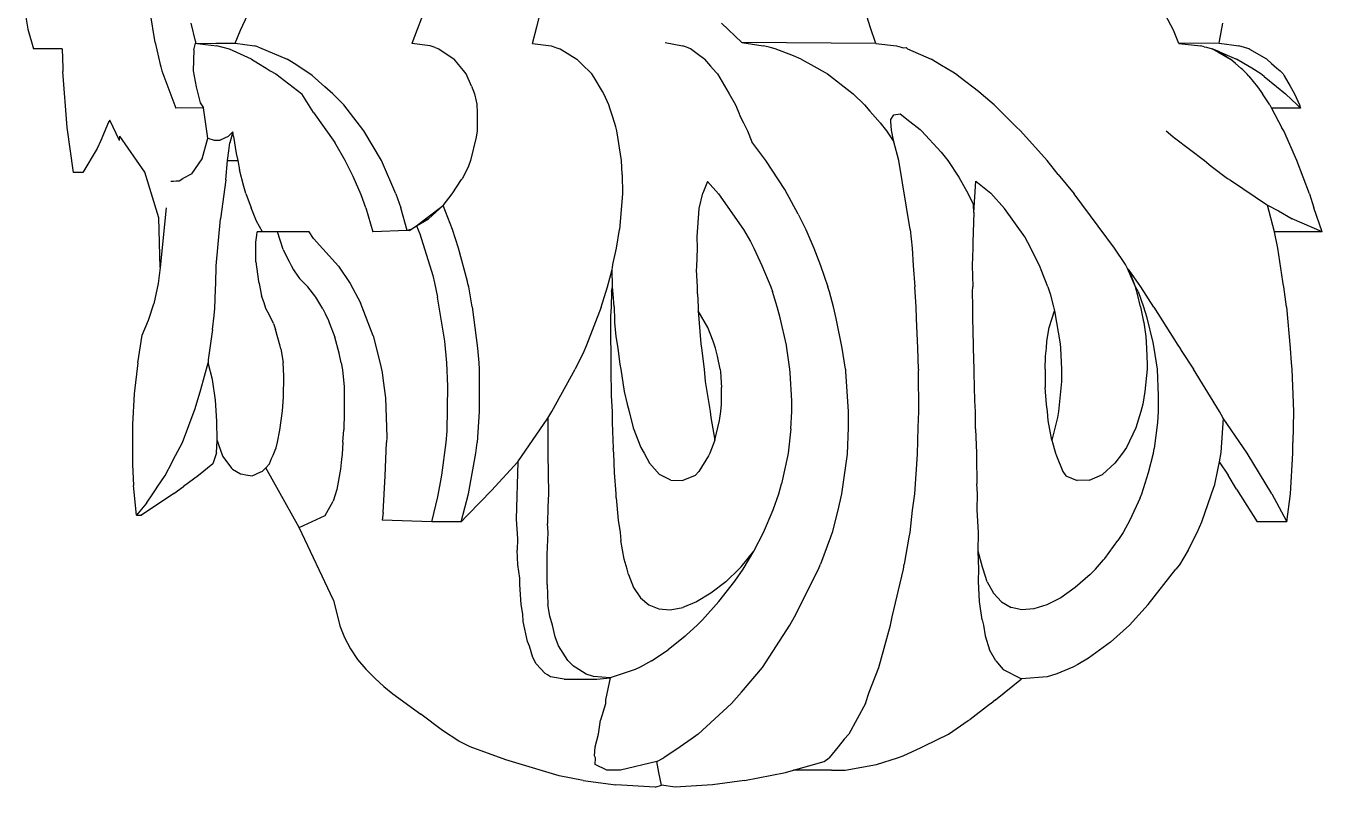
# Model space of a CAD drawing. Extents: x -1563 to 1637, y -685 to 815.
# Drawn here: x -1156 to -1093.3, y -95.1 to -58.3 of the extents above; entities that cross this region are included whole.
import ezdxf

# ---------------------------------------------------------------- set-up
doc = ezdxf.new("R2010")
doc.units = 0
doc.header["$MEASUREMENT"] = 0
doc.layers.get('0').update_dxf_attribs({"linetype": 'CONTINUOUS'})

msp = doc.modelspace()

# ---------------------------------------------------------------- linework, layer by layer
at = {"color": 22}
for p, q in [((-1131.303, -58.331), (-1130.686, -55.808)), ((-1115.189, -58.331), (-1115.975, -55.808)), ((-1149.759, -59.085), (-1149.991, -57.606)), ((-1136.626, -57.241), (-1137.354, -59.132)), ((-1156.002, -57.862), (-1155.904, -58.448)), ((-1147.8, -59.027), (-1148.011, -58.16)), ((-1145.629, -58.492), (-1145.273, -57.74)), ((-1121.402, -59.095), (-1122.384, -58.16)), ((-1100.526, -58.492), (-1100.926, -57.74)), ((-1098.31, -59.027), (-1098.142, -58.16)), ((-1155.904, -58.448), (-1155.638, -59.399)), ((-1145.894, -59.13), (-1145.629, -58.492)), ((-1131.518, -59.132), (-1131.303, -58.331)), ((-1114.915, -59.132), (-1115.189, -58.331)), ((-1100.267, -59.132), (-1100.526, -58.492)), ((-1154.248, -59.399), (-1155.638, -59.399)), ((-1154.248, -59.399), (-1154.221, -60.335)), ((-1149.759, -59.085), (-1149.514, -60.155)), ((-1147.884, -59.445), (-1147.925, -60.467)), ((-1147.884, -59.445), (-1147.806, -59.118)), ((-1147.8, -59.027), (-1147.806, -59.118)), ((-1147.806, -59.118), (-1147.701, -59.132)), ((-1147.701, -59.132), (-1146.821, -59.127)), ((-1147.701, -59.132), (-1147.32, -59.179)), ((-1147.32, -59.179), (-1146.774, -59.25)), ((-1146.821, -59.127), (-1145.894, -59.13)), ((-1146.599, -59.3), (-1146.774, -59.25)), ((-1146.532, -59.312), (-1146.599, -59.3)), ((-1146.163, -59.405), (-1146.532, -59.312)), ((-1145.1, -59.889), (-1146.163, -59.405)), ((-1145.894, -59.13), (-1144.952, -59.25)), ((-1144.789, -59.306), (-1144.952, -59.25)), ((-1144.789, -59.306), (-1144.711, -59.331)), ((-1144.711, -59.331), (-1143.38, -59.889)), ((-1136.459, -59.25), (-1137.354, -59.132)), ((-1136.228, -59.33), (-1136.459, -59.25)), ((-1136.228, -59.33), (-1136.036, -59.399)), ((-1136.036, -59.399), (-1135.309, -59.889)), ((-1131.518, -59.132), (-1130.619, -59.25)), ((-1130.619, -59.25), (-1130.431, -59.315)), ((-1130.431, -59.315), (-1130.348, -59.341)), ((-1130.348, -59.341), (-1130.178, -59.399)), ((-1130.178, -59.399), (-1129.366, -59.889)), ((-1125.099, -59.095), (-1124.263, -59.25)), ((-1124.076, -59.323), (-1124.263, -59.25)), ((-1123.992, -59.353), (-1124.076, -59.323)), ((-1123.872, -59.399), (-1123.992, -59.353)), ((-1123.429, -59.735), (-1123.872, -59.399)), ((-1121.402, -59.095), (-1120.363, -59.25)), ((-1114.915, -59.132), (-1121.402, -59.095)), ((-1120.08, -59.323), (-1120.363, -59.25)), ((-1119.958, -59.353), (-1120.08, -59.323)), ((-1119.779, -59.399), (-1119.958, -59.353)), ((-1118.899, -59.735), (-1119.779, -59.399)), ((-1114.915, -59.132), (-1113.927, -59.25)), ((-1113.927, -59.25), (-1113.695, -59.315)), ((-1113.695, -59.315), (-1113.594, -59.341)), ((-1113.594, -59.341), (-1113.448, -59.328)), ((-1113.448, -59.328), (-1113.385, -59.399)), ((-1113.385, -59.399), (-1112.25, -59.889)), ((-1098.316, -59.116), (-1100.267, -59.132)), ((-1100.267, -59.132), (-1099.215, -59.25)), ((-1099.041, -59.296), (-1099.215, -59.25)), ((-1099.041, -59.296), (-1098.934, -59.323)), ((-1098.934, -59.323), (-1098.667, -59.399)), ((-1098.308, -59.544), (-1098.667, -59.399)), ((-1098.667, -59.399), (-1098.386, -59.543)), ((-1098.316, -59.116), (-1098.31, -59.027)), ((-1098.316, -59.116), (-1097.365, -59.25)), ((-1097.214, -59.3), (-1097.365, -59.25)), ((-1097.153, -59.312), (-1097.214, -59.3)), ((-1096.896, -59.403), (-1097.153, -59.312)), ((-1096.834, -59.422), (-1096.896, -59.403)), ((-1096.014, -59.889), (-1096.834, -59.422)), ((-1145.1, -59.889), (-1144.764, -60.099)), ((-1144.764, -60.099), (-1144.396, -60.323)), ((-1143.036, -60.11), (-1143.38, -59.889)), ((-1142.659, -60.345), (-1143.036, -60.11)), ((-1135.092, -60.159), (-1135.309, -59.889)), ((-1129.062, -60.196), (-1129.366, -59.889)), ((-1123.196, -59.889), (-1123.429, -59.735)), ((-1123.196, -59.889), (-1122.907, -60.235)), ((-1118.523, -59.889), (-1118.899, -59.735)), ((-1118.523, -59.889), (-1117.913, -60.235)), ((-1111.748, -60.196), (-1112.25, -59.889)), ((-1098.386, -59.543), (-1098.308, -59.544)), ((-1098.386, -59.543), (-1097.778, -59.889)), ((-1098.308, -59.544), (-1097.493, -59.889)), ((-1098.308, -59.544), (-1097.778, -59.889)), ((-1097.533, -60.11), (-1097.778, -59.889)), ((-1097.262, -60.345), (-1097.533, -60.11)), ((-1097.133, -60.107), (-1097.493, -59.889)), ((-1096.742, -60.338), (-1097.133, -60.107)), ((-1096.014, -59.889), (-1095.787, -60.099)), ((-1095.787, -60.099), (-1095.535, -60.323)), ((-1154.221, -60.335), (-1154.219, -60.494)), ((-1154.008, -63.197), (-1154.219, -60.494)), ((-1149.514, -60.155), (-1149.486, -60.264)), ((-1149.486, -60.264), (-1149.433, -60.466)), ((-1149.433, -60.466), (-1148.751, -62.269)), ((-1147.925, -60.467), (-1147.77, -61.229)), ((-1144.396, -60.323), (-1144.204, -60.456)), ((-1144.204, -60.456), (-1143.925, -60.605)), ((-1143.925, -60.605), (-1142.665, -61.568)), ((-1142.159, -60.692), (-1142.659, -60.345)), ((-1141.552, -61.235), (-1142.159, -60.692)), ((-1134.85, -60.443), (-1135.092, -60.159)), ((-1134.721, -60.603), (-1134.85, -60.443)), ((-1134.465, -61.199), (-1134.721, -60.603)), ((-1128.728, -60.521), (-1129.062, -60.196)), ((-1128.649, -60.602), (-1128.728, -60.521)), ((-1128.535, -60.785), (-1128.649, -60.602)), ((-1122.907, -60.235), (-1122.64, -60.538)), ((-1122.64, -60.538), (-1122.58, -60.6)), ((-1122.58, -60.6), (-1122.008, -61.573)), ((-1117.913, -60.235), (-1117.365, -60.538)), ((-1117.365, -60.538), (-1117.258, -60.6)), ((-1117.258, -60.6), (-1116.021, -61.573)), ((-1111.202, -60.521), (-1111.748, -60.196)), ((-1111.07, -60.602), (-1111.202, -60.521)), ((-1110.839, -60.785), (-1111.07, -60.602)), ((-1097.176, -60.413), (-1097.262, -60.345)), ((-1097.176, -60.413), (-1096.965, -60.616)), ((-1096.889, -60.712), (-1096.965, -60.616)), ((-1096.889, -60.712), (-1096.478, -61.235)), ((-1096.302, -60.605), (-1096.742, -60.338)), ((-1096.142, -60.732), (-1096.302, -60.605)), ((-1096.142, -60.732), (-1095.552, -61.219)), ((-1095.535, -60.323), (-1095.372, -60.456)), ((-1095.372, -60.456), (-1095.319, -60.51)), ((-1095.319, -60.51), (-1095.236, -60.601)), ((-1095.236, -60.601), (-1095.179, -60.709)), ((-1095.179, -60.709), (-1094.891, -61.208)), ((-1147.77, -61.229), (-1147.573, -62.01)), ((-1141.165, -61.568), (-1141.552, -61.235)), ((-1134.465, -61.199), (-1134.407, -61.357)), ((-1134.407, -61.357), (-1134.324, -61.57)), ((-1128.134, -61.466), (-1128.535, -60.785)), ((-1109.964, -61.466), (-1110.839, -60.785)), ((-1096.478, -61.235), (-1096.227, -61.568)), ((-1095.552, -61.219), (-1095.12, -61.568)), ((-1094.891, -61.208), (-1094.674, -61.568)), ((-1147.573, -62.01), (-1147.426, -62.251)), ((-1142.103, -62.47), (-1142.665, -61.568)), ((-1140.639, -62.109), (-1141.165, -61.568)), ((-1134.324, -61.57), (-1134.241, -61.927)), ((-1134.241, -61.927), (-1134.207, -62.071)), ((-1128.069, -61.571), (-1128.134, -61.466)), ((-1127.989, -61.746), (-1128.069, -61.571)), ((-1127.82, -62.11), (-1127.989, -61.746)), ((-1122.008, -61.573), (-1121.701, -62.111)), ((-1116.021, -61.573), (-1115.465, -62.111)), ((-1109.826, -61.571), (-1109.964, -61.466)), ((-1109.624, -61.746), (-1109.826, -61.571)), ((-1109.202, -62.11), (-1109.624, -61.746)), ((-1095.88, -62.109), (-1096.227, -61.568)), ((-1095.12, -61.568), (-1094.553, -62.1)), ((-1094.674, -61.568), (-1094.437, -62.11)), ((-1147.426, -62.251), (-1148.751, -62.269)), ((-1147.212, -63.716), (-1147.426, -62.251)), ((-1142.103, -62.47), (-1141.066, -63.92)), ((-1139.67, -63.365), (-1140.639, -62.109)), ((-1134.207, -62.071), (-1134.2, -62.16)), ((-1134.2, -62.16), (-1134.197, -62.398)), ((-1134.197, -62.398), (-1134.189, -63.364)), ((-1127.758, -62.311), (-1127.82, -62.11)), ((-1127.637, -62.695), (-1127.758, -62.311)), ((-1121.701, -62.111), (-1121.576, -62.408)), ((-1121.576, -62.408), (-1121.454, -62.696)), ((-1115.465, -62.111), (-1115.202, -62.408)), ((-1115.202, -62.408), (-1114.946, -62.696)), ((-1114.198, -62.82), (-1114.048, -62.583)), ((-1114.048, -62.583), (-1113.74, -62.545)), ((-1113.74, -62.545), (-1113.273, -62.913)), ((-1109.202, -62.11), (-1108.136, -63.168)), ((-1095.88, -62.109), (-1095.797, -62.265)), ((-1094.392, -62.269), (-1095.797, -62.265)), ((-1095.797, -62.265), (-1095.291, -63.213)), ((-1094.553, -62.1), (-1094.392, -62.269)), ((-1094.437, -62.11), (-1094.392, -62.269)), ((-1153.696, -65.374), (-1154.008, -63.197)), ((-1152.013, -62.936), (-1152.386, -63.82)), ((-1151.952, -62.847), (-1152.013, -62.936)), ((-1151.487, -63.825), (-1151.952, -62.847)), ((-1127.488, -63.168), (-1127.637, -62.695)), ((-1127.432, -63.363), (-1127.488, -63.168)), ((-1121.454, -62.696), (-1121.309, -62.981)), ((-1121.309, -62.981), (-1121.117, -63.362)), ((-1114.946, -62.696), (-1114.716, -62.981)), ((-1114.716, -62.981), (-1114.409, -63.362)), ((-1114.192, -62.911), (-1114.198, -62.82)), ((-1114.161, -63.323), (-1114.192, -62.911)), ((-1113.273, -62.913), (-1112.784, -63.299)), ((-1107.933, -63.363), (-1108.136, -63.168)), ((-1095.203, -63.365), (-1095.291, -63.213)), ((-1152.386, -63.82), (-1152.552, -64.217)), ((-1151.487, -63.825), (-1151.46, -63.619)), ((-1150.259, -65.361), (-1151.46, -63.619)), ((-1147.491, -64.719), (-1147.212, -63.716)), ((-1147.212, -63.716), (-1146.911, -63.819)), ((-1146.911, -63.819), (-1146.617, -63.817)), ((-1146.222, -63.63), (-1146.617, -63.817)), ((-1146.004, -63.413), (-1146.222, -63.63)), ((-1146.004, -63.413), (-1146.144, -63.936)), ((-1145.97, -63.635), (-1146.004, -63.413)), ((-1145.97, -63.635), (-1145.835, -64.449)), ((-1138.81, -64.8), (-1139.67, -63.365)), ((-1134.233, -63.659), (-1134.516, -64.8)), ((-1134.189, -63.364), (-1134.233, -63.659)), ((-1127.213, -64.8), (-1127.432, -63.363)), ((-1121.117, -63.362), (-1120.921, -63.893)), ((-1120.232, -64.8), (-1120.921, -63.893)), ((-1114.409, -63.362), (-1114.054, -63.893)), ((-1114.054, -63.893), (-1114.161, -63.323)), ((-1113.8, -64.8), (-1114.054, -63.893)), ((-1112.784, -63.299), (-1112.709, -63.362)), ((-1112.709, -63.362), (-1111.762, -64.388)), ((-1106.636, -64.8), (-1107.933, -63.363)), ((-1100.89, -63.364), (-1100.562, -63.638)), ((-1100.562, -63.638), (-1100.479, -63.703)), ((-1100.479, -63.703), (-1099.038, -64.8)), ((-1094.575, -64.8), (-1095.203, -63.365)), ((-1152.552, -64.217), (-1153.256, -65.375)), ((-1146.259, -64.795), (-1146.196, -64.325)), ((-1146.196, -64.325), (-1146.18, -64.205)), ((-1146.18, -64.205), (-1146.144, -63.936)), ((-1145.835, -64.449), (-1145.754, -64.796)), ((-1140.57, -64.799), (-1141.066, -63.92)), ((-1111.762, -64.388), (-1111.441, -64.8)), ((-1147.99, -65.432), (-1147.491, -64.719)), ((-1146.334, -65.725), (-1146.259, -64.795)), ((-1146.259, -64.795), (-1145.754, -64.796)), ((-1145.754, -64.796), (-1145.676, -65.246)), ((-1140.182, -65.566), (-1140.57, -64.799)), ((-1138.119, -66.403), (-1138.81, -64.8)), ((-1134.612, -65.067), (-1134.9, -65.659)), ((-1134.516, -64.8), (-1134.612, -65.067)), ((-1127.182, -65.476), (-1127.213, -64.8)), ((-1119.322, -66.191), (-1120.232, -64.8)), ((-1113.264, -68.13), (-1113.8, -64.8)), ((-1111.441, -64.8), (-1110.903, -65.6)), ((-1106.099, -65.476), (-1106.636, -64.8)), ((-1099.038, -64.8), (-1098.716, -65.067)), ((-1098.716, -65.067), (-1097.917, -65.663)), ((-1093.954, -66.403), (-1094.575, -64.8)), ((-1153.256, -65.375), (-1153.696, -65.374)), ((-1149.582, -67.571), (-1150.259, -65.361)), ((-1148.874, -65.793), (-1148.748, -65.781)), ((-1148.748, -65.781), (-1148.603, -65.773)), ((-1148.603, -65.773), (-1148.421, -65.67)), ((-1147.99, -65.432), (-1148.421, -65.67)), ((-1146.334, -65.725), (-1146.598, -67.607)), ((-1145.464, -66.048), (-1145.676, -65.246)), ((-1139.803, -66.454), (-1140.182, -65.566)), ((-1135.403, -66.403), (-1134.941, -65.719)), ((-1134.9, -65.659), (-1134.941, -65.719)), ((-1127.182, -65.476), (-1127.166, -66.403)), ((-1110.903, -65.6), (-1110.45, -66.403)), ((-1106.099, -65.476), (-1105.331, -66.403)), ((-1097.917, -65.663), (-1097.777, -65.75)), ((-1097.777, -65.75), (-1095.983, -66.954)), ((-1148.997, -65.798), (-1148.874, -65.793)), ((-1145.377, -66.384), (-1145.464, -66.048)), ((-1145.377, -66.384), (-1145.121, -67.087)), ((-1138.119, -66.403), (-1137.884, -67.087)), ((-1135.837, -66.967), (-1135.403, -66.403)), ((-1127.166, -66.403), (-1127.302, -68.13)), ((-1123.452, -67.122), (-1123.283, -66.379)), ((-1123.055, -65.802), (-1123.283, -66.379)), ((-1122.526, -66.403), (-1123.055, -65.802)), ((-1122.526, -66.403), (-1121.316, -68.13)), ((-1118.669, -67.389), (-1119.322, -66.191)), ((-1110.45, -66.403), (-1110.197, -66.934)), ((-1110.188, -67.312), (-1110.083, -65.79)), ((-1110.083, -65.79), (-1109.365, -66.377)), ((-1108.692, -67.122), (-1109.365, -66.377)), ((-1103.385, -69.035), (-1105.331, -66.403)), ((-1093.954, -66.403), (-1093.751, -67.087)), ((-1139.577, -67.087), (-1139.803, -66.454)), ((-1136.693, -67.617), (-1135.837, -66.967)), ((-1135.837, -66.967), (-1136.548, -67.617)), ((-1135.376, -68.13), (-1135.837, -66.967)), ((-1110.188, -67.312), (-1110.197, -66.934)), ((-1095.983, -66.954), (-1095.45, -67.234)), ((-1095.648, -68.245), (-1095.983, -66.954)), ((-1149.514, -69.967), (-1149.582, -67.571)), ((-1149.217, -67.087), (-1149.514, -69.967)), ((-1146.814, -69.89), (-1146.598, -67.607)), ((-1144.858, -67.729), (-1145.121, -67.087)), ((-1139.577, -67.087), (-1139.226, -68.245)), ((-1137.568, -68.185), (-1137.884, -67.087)), ((-1137.115, -67.955), (-1136.548, -67.617)), ((-1137.115, -67.955), (-1136.693, -67.617)), ((-1136.693, -67.617), (-1136.548, -67.617)), ((-1123.555, -68.488), (-1123.452, -67.122)), ((-1118.669, -67.389), (-1118.304, -68.13)), ((-1110.188, -67.312), (-1110.23, -68.746)), ((-1107.715, -68.488), (-1108.692, -67.122)), ((-1095.45, -67.234), (-1094.792, -67.617)), ((-1093.349, -68.245), (-1094.792, -67.617)), ((-1093.349, -68.245), (-1093.751, -67.087)), ((-1144.569, -68.245), (-1144.858, -67.729)), ((-1144.84, -68.404), (-1144.817, -68.245)), ((-1144.569, -68.245), (-1144.817, -68.245)), ((-1143.845, -68.245), (-1144.569, -68.245)), ((-1143.571, -69.1), (-1143.845, -68.245)), ((-1142.311, -68.245), (-1143.845, -68.245)), ((-1142.105, -68.562), (-1142.311, -68.245)), ((-1137.568, -68.185), (-1139.226, -68.245)), ((-1137.397, -68.136), (-1137.568, -68.185)), ((-1137.461, -68.182), (-1137.568, -68.185)), ((-1137.461, -68.182), (-1137.397, -68.136)), ((-1137.397, -68.136), (-1137.115, -67.955)), ((-1137.115, -67.955), (-1136.964, -68.343)), ((-1135.088, -69.035), (-1135.376, -68.13)), ((-1127.449, -69.035), (-1127.302, -68.13)), ((-1121.316, -68.13), (-1120.984, -68.705)), ((-1118.304, -68.13), (-1117.911, -69.035)), ((-1113.264, -68.13), (-1113.165, -69.035)), ((-1093.349, -68.245), (-1095.648, -68.245)), ((-1095.487, -69.035), (-1095.648, -68.245)), ((-1144.889, -68.747), (-1144.84, -68.404)), ((-1144.888, -69.694), (-1144.889, -68.747)), ((-1142.105, -68.562), (-1140.898, -69.904)), ((-1136.964, -68.343), (-1136.339, -70.354)), ((-1123.545, -69.035), (-1123.555, -68.488)), ((-1120.984, -68.705), (-1120.811, -69.035)), ((-1110.23, -68.746), (-1110.225, -69.035)), ((-1107.424, -69.035), (-1107.715, -68.488)), ((-1143.571, -69.1), (-1143.404, -69.43)), ((-1143.404, -69.43), (-1143.279, -69.676)), ((-1134.663, -70.644), (-1135.088, -69.035)), ((-1127.625, -69.828), (-1127.449, -69.035)), ((-1123.579, -69.959), (-1123.545, -69.035)), ((-1120.811, -69.035), (-1120.423, -69.864)), ((-1117.911, -69.035), (-1117.592, -69.873)), ((-1113.165, -69.035), (-1113.12, -69.873)), ((-1110.225, -69.035), (-1110.256, -69.864)), ((-1106.983, -69.959), (-1107.424, -69.035)), ((-1102.856, -69.828), (-1103.385, -69.035)), ((-1095.249, -70.644), (-1095.487, -69.035)), ((-1149.514, -69.967), (-1149.604, -70.747)), ((-1146.819, -70.744), (-1146.814, -69.89)), ((-1144.888, -69.694), (-1144.759, -70.648)), ((-1143.279, -69.676), (-1143.183, -69.865)), ((-1143.183, -69.865), (-1143.07, -70.088)), ((-1143.07, -70.088), (-1143.005, -70.18)), ((-1140.898, -69.904), (-1140.323, -70.739)), ((-1127.894, -70.909), (-1127.67, -70.069)), ((-1127.67, -70.069), (-1127.656, -69.969)), ((-1127.649, -70.909), (-1127.67, -70.069)), ((-1127.656, -69.969), (-1127.625, -69.828)), ((-1123.583, -70.086), (-1123.579, -69.959)), ((-1123.54, -70.909), (-1123.583, -70.086)), ((-1120.423, -69.864), (-1119.993, -70.909)), ((-1117.592, -69.873), (-1117.233, -70.909)), ((-1113.12, -69.873), (-1113.027, -70.909)), ((-1110.256, -69.864), (-1110.233, -70.909)), ((-1106.924, -70.086), (-1106.983, -69.959)), ((-1106.607, -70.909), (-1106.924, -70.086)), ((-1102.747, -70.009), (-1102.856, -69.828)), ((-1102.361, -70.909), (-1102.747, -70.009)), ((-1102.678, -70.089), (-1102.747, -70.009)), ((-1102.361, -70.909), (-1102.678, -70.089)), ((-1102.107, -70.909), (-1102.678, -70.089)), ((-1149.604, -70.747), (-1149.821, -71.721)), ((-1146.832, -71.015), (-1146.819, -70.744)), ((-1144.759, -70.648), (-1144.735, -70.743)), ((-1144.735, -70.743), (-1144.609, -71.331)), ((-1143.005, -70.18), (-1142.78, -70.504)), ((-1142.531, -70.741), (-1142.78, -70.504)), ((-1142.368, -70.904), (-1142.531, -70.741)), ((-1140.323, -70.739), (-1139.836, -71.671)), ((-1136.339, -70.354), (-1136.249, -70.71)), ((-1136.249, -70.71), (-1136.101, -71.396)), ((-1134.635, -70.749), (-1134.663, -70.644)), ((-1134.6, -70.909), (-1134.635, -70.749)), ((-1095.233, -70.749), (-1095.249, -70.644)), ((-1095.203, -70.909), (-1095.233, -70.749)), ((-1146.876, -71.949), (-1146.832, -71.015)), ((-1144.494, -71.67), (-1144.609, -71.331)), ((-1141.991, -71.397), (-1142.368, -70.904)), ((-1141.645, -71.973), (-1141.991, -71.397)), ((-1135.756, -73.53), (-1136.101, -71.396)), ((-1134.435, -71.87), (-1134.6, -70.909)), ((-1128.195, -71.888), (-1127.894, -70.909)), ((-1127.698, -71.122), (-1127.712, -71.87)), ((-1127.698, -71.122), (-1127.649, -70.909)), ((-1127.62, -71.264), (-1127.649, -70.909)), ((-1127.574, -71.87), (-1127.62, -71.264)), ((-1123.539, -71.233), (-1123.54, -70.909)), ((-1123.539, -71.233), (-1123.503, -71.87)), ((-1119.993, -70.909), (-1119.914, -71.129)), ((-1119.683, -71.87), (-1119.914, -71.129)), ((-1117.165, -71.138), (-1117.233, -70.909)), ((-1116.967, -71.87), (-1117.165, -71.138)), ((-1113.018, -71.138), (-1113.027, -70.909)), ((-1112.972, -71.87), (-1113.018, -71.138)), ((-1110.24, -71.129), (-1110.233, -70.909)), ((-1110.225, -71.87), (-1110.24, -71.129)), ((-1106.607, -70.909), (-1106.499, -71.233)), ((-1106.499, -71.233), (-1106.324, -71.87)), ((-1102.24, -71.122), (-1102.361, -70.909)), ((-1102.275, -71.264), (-1102.361, -70.909)), ((-1102.124, -71.87), (-1102.275, -71.264)), ((-1102.24, -71.122), (-1101.983, -71.87)), ((-1101.484, -71.888), (-1102.107, -70.909)), ((-1095.072, -71.87), (-1095.203, -70.909)), ((-1150.076, -72.515), (-1149.821, -71.721)), ((-1146.91, -72.292), (-1146.876, -71.949)), ((-1144.399, -71.952), (-1144.494, -71.67)), ((-1144.234, -72.273), (-1144.399, -71.952)), ((-1141.645, -71.973), (-1141.543, -72.19)), ((-1139.219, -73.268), (-1139.836, -71.671)), ((-1134.435, -71.87), (-1134.173, -73.865)), ((-1128.195, -71.888), (-1128.906, -73.721)), ((-1127.712, -71.87), (-1127.739, -72.332)), ((-1127.574, -71.87), (-1127.55, -72.512)), ((-1123.503, -71.87), (-1123.5, -72.057)), ((-1119.538, -72.405), (-1119.683, -71.87)), ((-1116.837, -72.43), (-1116.967, -71.87)), ((-1112.96, -72.43), (-1112.972, -71.87)), ((-1110.237, -72.405), (-1110.225, -71.87)), ((-1106.324, -71.87), (-1106.28, -72.057)), ((-1102.124, -71.87), (-1101.993, -72.512)), ((-1101.983, -71.87), (-1101.843, -72.332)), ((-1101.484, -71.888), (-1100.316, -73.721)), ((-1095.072, -71.87), (-1094.884, -73.865)), ((-1150.383, -73.234), (-1150.076, -72.515)), ((-1146.978, -72.968), (-1146.91, -72.292)), ((-1144.033, -72.671), (-1144.234, -72.273)), ((-1144.033, -72.671), (-1143.932, -72.963)), ((-1141.543, -72.19), (-1141.384, -72.525)), ((-1141.384, -72.525), (-1141.338, -72.624)), ((-1141.338, -72.624), (-1141.074, -73.338)), ((-1127.739, -72.332), (-1127.744, -73.589)), ((-1127.55, -72.512), (-1127.546, -72.62)), ((-1127.546, -72.62), (-1127.48, -73.303)), ((-1123.5, -72.057), (-1123.377, -73.654)), ((-1123.043, -72.875), (-1123.5, -72.057)), ((-1119.242, -73.721), (-1119.538, -72.405)), ((-1116.554, -73.864), (-1116.837, -72.43)), ((-1112.881, -73.864), (-1112.96, -72.43)), ((-1110.203, -73.721), (-1110.237, -72.405)), ((-1106.544, -72.875), (-1106.28, -72.057)), ((-1106.28, -72.057), (-1106.006, -73.654)), ((-1101.993, -72.512), (-1101.971, -72.62)), ((-1101.971, -72.62), (-1101.873, -73.303)), ((-1101.843, -72.332), (-1101.535, -73.589)), ((-1150.59, -74.582), (-1150.383, -73.234)), ((-1146.978, -72.968), (-1147.194, -74.436)), ((-1143.716, -73.777), (-1143.932, -72.963)), ((-1139.219, -73.268), (-1138.874, -74.602)), ((-1127.48, -73.303), (-1127.392, -73.865)), ((-1122.78, -73.525), (-1123.043, -72.875)), ((-1106.65, -73.525), (-1106.544, -72.875)), ((-1101.873, -73.303), (-1101.829, -73.865)), ((-1143.687, -73.895), (-1143.716, -73.777)), ((-1143.687, -73.895), (-1143.572, -74.566)), ((-1140.857, -74.103), (-1141.074, -73.338)), ((-1135.658, -74.582), (-1135.756, -73.53)), ((-1134.173, -73.865), (-1134.107, -74.582)), ((-1128.95, -73.834), (-1129.034, -74.022)), ((-1128.906, -73.721), (-1128.95, -73.834)), ((-1127.744, -73.589), (-1127.731, -73.865)), ((-1127.731, -73.865), (-1127.722, -74.876)), ((-1127.392, -73.865), (-1127.297, -74.664)), ((-1123.377, -73.654), (-1123.343, -73.865)), ((-1123.343, -73.865), (-1123.219, -74.876)), ((-1122.674, -73.865), (-1122.78, -73.525)), ((-1122.57, -74.249), (-1122.674, -73.865)), ((-1119.216, -73.864), (-1119.242, -73.721)), ((-1119.072, -74.876), (-1119.216, -73.864)), ((-1116.393, -74.876), (-1116.554, -73.864)), ((-1112.864, -74.876), (-1112.881, -73.864)), ((-1110.193, -73.864), (-1110.203, -73.721)), ((-1110.162, -74.876), (-1110.193, -73.864)), ((-1106.713, -74.249), (-1106.673, -73.865)), ((-1106.673, -73.865), (-1106.65, -73.525)), ((-1106.006, -73.654), (-1105.988, -73.865)), ((-1105.988, -73.865), (-1105.942, -74.876)), ((-1101.829, -73.865), (-1101.796, -74.664)), ((-1101.535, -73.589), (-1101.482, -73.865)), ((-1101.482, -73.865), (-1101.328, -74.876)), ((-1100.316, -73.721), (-1100.244, -73.834)), ((-1100.244, -73.834), (-1100.126, -74.022)), ((-1094.884, -73.865), (-1094.845, -74.582)), ((-1147.194, -74.436), (-1147.19, -74.582)), ((-1140.758, -74.582), (-1140.857, -74.103)), ((-1129.034, -74.022), (-1129.456, -74.876)), ((-1122.451, -74.876), (-1122.57, -74.249)), ((-1106.727, -74.876), (-1106.713, -74.249)), ((-1100.126, -74.022), (-1099.56, -74.876)), ((-1150.59, -74.582), (-1150.776, -76.073)), ((-1147.544, -75.873), (-1147.19, -74.582)), ((-1146.981, -75.384), (-1147.19, -74.582)), ((-1143.53, -75.22), (-1143.572, -74.566)), ((-1140.758, -74.582), (-1140.704, -74.907)), ((-1140.704, -74.907), (-1140.627, -75.736)), ((-1138.874, -74.602), (-1138.782, -75.041)), ((-1138.782, -75.041), (-1138.73, -75.449)), ((-1135.601, -75.702), (-1135.658, -74.582)), ((-1134.107, -74.582), (-1134.092, -74.876)), ((-1134.092, -74.876), (-1134.089, -76.921)), ((-1130.576, -76.921), (-1129.456, -74.876)), ((-1127.722, -74.876), (-1127.709, -76.172)), ((-1127.297, -74.664), (-1127.253, -74.876)), ((-1127.253, -74.876), (-1127.083, -75.967)), ((-1123.219, -74.876), (-1123.175, -75.476)), ((-1122.451, -74.876), (-1122.432, -75.008)), ((-1122.432, -75.008), (-1122.38, -75.773)), ((-1119.054, -75.063), (-1119.072, -74.876)), ((-1118.987, -76.417), (-1119.054, -75.063)), ((-1116.393, -74.876), (-1116.381, -74.989)), ((-1116.381, -74.989), (-1116.255, -76.921)), ((-1112.864, -74.876), (-1112.868, -74.989)), ((-1112.868, -74.989), (-1112.849, -76.921)), ((-1110.166, -75.063), (-1110.162, -74.876)), ((-1110.133, -76.417), (-1110.166, -75.063)), ((-1106.727, -74.876), (-1106.736, -75.008)), ((-1106.736, -75.008), (-1106.735, -75.773)), ((-1105.942, -74.876), (-1105.945, -75.476)), ((-1101.806, -74.876), (-1101.911, -75.967)), ((-1101.796, -74.664), (-1101.806, -74.876)), ((-1101.328, -74.876), (-1101.264, -76.172)), ((-1098.305, -76.921), (-1099.56, -74.876)), ((-1094.845, -74.582), (-1094.816, -74.876)), ((-1094.816, -74.876), (-1094.726, -76.921)), ((-1146.841, -76.377), (-1146.981, -75.384)), ((-1143.55, -76.231), (-1143.53, -75.22)), ((-1140.627, -75.736), (-1140.616, -76.996)), ((-1138.73, -75.449), (-1138.627, -76.273)), ((-1135.639, -77.875), (-1135.601, -75.702)), ((-1123.175, -75.476), (-1122.932, -76.921)), ((-1122.382, -76.595), (-1122.38, -75.773)), ((-1106.676, -76.595), (-1106.735, -75.773)), ((-1105.945, -75.476), (-1106.095, -76.921)), ((-1150.776, -76.073), (-1150.856, -77.551)), ((-1147.819, -76.782), (-1147.544, -75.873)), ((-1146.769, -77.393), (-1146.841, -76.377)), ((-1143.608, -76.891), (-1143.55, -76.231)), ((-1138.627, -76.273), (-1138.555, -78.173)), ((-1127.709, -76.172), (-1127.664, -76.921)), ((-1127.083, -75.967), (-1126.944, -76.582)), ((-1118.984, -76.921), (-1118.987, -76.417)), ((-1110.1, -76.921), (-1110.133, -76.417)), ((-1101.911, -75.967), (-1102.016, -76.582)), ((-1101.264, -76.172), (-1101.266, -76.921)), ((-1148.435, -78.427), (-1147.819, -76.782)), ((-1143.726, -77.831), (-1143.608, -76.891)), ((-1140.616, -76.996), (-1140.64, -77.821)), ((-1134.089, -76.921), (-1134.191, -78.427)), ((-1130.781, -77.245), (-1130.576, -76.921)), ((-1127.664, -76.921), (-1127.667, -77.461)), ((-1126.944, -76.582), (-1126.84, -76.921)), ((-1126.84, -76.921), (-1126.647, -77.712)), ((-1122.932, -76.921), (-1122.902, -77.213)), ((-1122.474, -77.365), (-1122.409, -76.921)), ((-1122.409, -76.921), (-1122.382, -76.595)), ((-1119.036, -77.77), (-1118.984, -76.921)), ((-1116.255, -76.921), (-1116.257, -77.709)), ((-1112.849, -76.921), (-1112.894, -77.709)), ((-1110.101, -77.77), (-1110.1, -76.921)), ((-1106.627, -76.921), (-1106.676, -76.595)), ((-1106.59, -77.365), (-1106.627, -76.921)), ((-1106.095, -76.921), (-1106.144, -77.213)), ((-1102.103, -76.921), (-1102.358, -77.712)), ((-1102.016, -76.582), (-1102.103, -76.921)), ((-1101.266, -76.921), (-1101.304, -77.461)), ((-1098.124, -77.245), (-1098.305, -76.921)), ((-1094.726, -76.921), (-1094.764, -78.427)), ((-1150.856, -77.551), (-1150.846, -78.432)), ((-1146.763, -78.335), (-1146.769, -77.393)), ((-1132.223, -79.354), (-1130.781, -77.245)), ((-1130.781, -77.245), (-1130.769, -78.954)), ((-1127.667, -77.461), (-1127.609, -78.717)), ((-1122.902, -77.213), (-1122.706, -78.315)), ((-1122.706, -78.315), (-1122.474, -77.365)), ((-1106.419, -78.315), (-1106.59, -77.365)), ((-1106.144, -77.213), (-1106.419, -78.315)), ((-1101.304, -77.461), (-1101.462, -78.717)), ((-1098.124, -77.245), (-1098.245, -78.916)), ((-1096.97, -78.94), (-1098.124, -77.245)), ((-1143.846, -78.406), (-1143.726, -77.831)), ((-1140.678, -78.41), (-1140.64, -77.821)), ((-1138.555, -78.173), (-1138.567, -78.426)), ((-1135.688, -78.427), (-1135.639, -77.875)), ((-1126.647, -77.712), (-1126.278, -78.674)), ((-1122.706, -78.315), (-1122.938, -78.94)), ((-1119.036, -77.77), (-1119.16, -78.94)), ((-1116.257, -77.709), (-1116.309, -78.987)), ((-1112.894, -77.709), (-1112.929, -78.987)), ((-1110.101, -77.77), (-1110.052, -78.94)), ((-1106.419, -78.315), (-1106.228, -78.94)), ((-1102.358, -77.712), (-1102.81, -78.674)), ((-1150.846, -78.432), (-1150.847, -79.497)), ((-1148.879, -79.272), (-1148.435, -78.427)), ((-1146.795, -78.928), (-1146.96, -79.454)), ((-1146.795, -78.928), (-1146.763, -78.335)), ((-1146.763, -78.335), (-1146.729, -78.426)), ((-1146.729, -78.426), (-1146.565, -78.896)), ((-1146.565, -78.896), (-1146.485, -79.109)), ((-1144.057, -79.035), (-1143.957, -78.799)), ((-1143.957, -78.799), (-1143.911, -78.683)), ((-1143.911, -78.683), (-1143.846, -78.406)), ((-1140.678, -78.41), (-1140.714, -79.001)), ((-1138.632, -80.044), (-1138.567, -78.426)), ((-1135.896, -80.012), (-1135.688, -78.427)), ((-1134.605, -80.904), (-1134.248, -78.94)), ((-1134.248, -78.94), (-1134.191, -78.427)), ((-1127.588, -78.94), (-1127.609, -78.717)), ((-1127.559, -79.876), (-1127.588, -78.94)), ((-1126.278, -78.674), (-1126.12, -78.94)), ((-1126.12, -78.94), (-1125.861, -79.434)), ((-1122.938, -78.94), (-1123.004, -79.077)), ((-1119.16, -78.94), (-1119.19, -79.109)), ((-1110.052, -78.94), (-1110.057, -79.109)), ((-1106.228, -78.94), (-1106.191, -79.077)), ((-1102.992, -78.94), (-1103.364, -79.434)), ((-1102.81, -78.674), (-1102.992, -78.94)), ((-1101.739, -79.876), (-1101.502, -78.94)), ((-1101.502, -78.94), (-1101.462, -78.717)), ((-1098.245, -78.916), (-1098.325, -79.364)), ((-1095.774, -80.904), (-1096.97, -78.94)), ((-1094.869, -80.904), (-1094.757, -78.94)), ((-1094.757, -78.94), (-1094.764, -78.427)), ((-1150.847, -79.497), (-1150.809, -80.508)), ((-1149.274, -80.024), (-1148.934, -79.383)), ((-1148.934, -79.383), (-1148.879, -79.272)), ((-1146.96, -79.454), (-1147.654, -80.021)), ((-1146.485, -79.109), (-1146.066, -79.669)), ((-1144.404, -79.644), (-1144.233, -79.455)), ((-1144.233, -79.455), (-1144.126, -79.197)), ((-1144.126, -79.197), (-1144.057, -79.035)), ((-1140.746, -79.239), (-1140.798, -79.721)), ((-1140.714, -79.001), (-1140.746, -79.239)), ((-1133.496, -80.755), (-1132.223, -79.354)), ((-1132.223, -79.354), (-1132.3, -82.127)), ((-1130.769, -78.954), (-1130.738, -80.904)), ((-1125.381, -79.969), (-1125.861, -79.434)), ((-1123.004, -79.077), (-1123.468, -79.827)), ((-1119.19, -79.109), (-1119.482, -80.42)), ((-1116.309, -78.987), (-1116.582, -80.904)), ((-1112.929, -78.987), (-1113.053, -80.904)), ((-1110.057, -79.109), (-1110.036, -80.42)), ((-1106.191, -79.077), (-1105.88, -79.827)), ((-1103.97, -79.969), (-1103.364, -79.434)), ((-1098.325, -79.364), (-1098.381, -79.671)), ((-1098.325, -79.364), (-1097.893, -80.012)), ((-1149.651, -80.581), (-1149.274, -80.024)), ((-1147.654, -80.021), (-1148.388, -80.557)), ((-1146.066, -79.669), (-1146.013, -79.714)), ((-1146.013, -79.714), (-1145.623, -79.946)), ((-1145.623, -79.946), (-1145.52, -79.961)), ((-1145.52, -79.961), (-1145.367, -79.99)), ((-1145.367, -79.99), (-1145.066, -80.032)), ((-1145.066, -80.032), (-1144.895, -79.961)), ((-1144.895, -79.961), (-1144.798, -79.917)), ((-1144.798, -79.917), (-1144.56, -79.817)), ((-1144.56, -79.817), (-1144.404, -79.644)), ((-1142.798, -82.533), (-1144.404, -79.644)), ((-1140.798, -79.721), (-1140.979, -80.696)), ((-1138.729, -81.807), (-1138.632, -80.044)), ((-1135.961, -80.365), (-1135.896, -80.012)), ((-1127.471, -80.904), (-1127.559, -79.876)), ((-1124.836, -80.245), (-1125.381, -79.969)), ((-1123.648, -80.025), (-1124.248, -80.266)), ((-1123.468, -79.827), (-1123.648, -80.025)), ((-1105.88, -79.827), (-1105.731, -80.031)), ((-1105.731, -80.031), (-1105.185, -80.266)), ((-1104.583, -80.245), (-1103.97, -79.969)), ((-1102.061, -80.904), (-1101.739, -79.876)), ((-1098.381, -79.671), (-1098.568, -80.539)), ((-1097.485, -80.676), (-1097.893, -80.012)), ((-1150.656, -81.94), (-1150.809, -80.508)), ((-1149.875, -80.91), (-1149.712, -80.665)), ((-1149.712, -80.665), (-1149.651, -80.581)), ((-1148.86, -80.899), (-1148.388, -80.557)), ((-1140.979, -80.696), (-1141.156, -81.256)), ((-1136.092, -81.061), (-1135.961, -80.365)), ((-1133.496, -80.755), (-1134.612, -81.886)), ((-1124.836, -80.245), (-1124.248, -80.266)), ((-1119.614, -80.904), (-1119.482, -80.42)), ((-1110.007, -80.904), (-1110.036, -80.42)), ((-1104.583, -80.245), (-1105.185, -80.266)), ((-1099.16, -82.264), (-1098.568, -80.539)), ((-1097.485, -80.676), (-1096.485, -82.264)), ((-1150.176, -81.355), (-1150.656, -81.94)), ((-1148.86, -80.899), (-1150.419, -81.94)), ((-1150.176, -81.355), (-1149.875, -80.91)), ((-1141.532, -81.949), (-1141.156, -81.256)), ((-1136.381, -82.263), (-1136.092, -81.061)), ((-1134.96, -82.264), (-1134.605, -80.904)), ((-1130.738, -80.904), (-1130.781, -81.538)), ((-1127.468, -81.101), (-1127.471, -80.904)), ((-1127.468, -81.101), (-1127.377, -82.182)), ((-1119.888, -81.69), (-1119.614, -80.904)), ((-1116.582, -80.904), (-1116.756, -81.692)), ((-1113.053, -80.904), (-1113.164, -81.692)), ((-1110.017, -81.69), (-1110.007, -80.904)), ((-1102.138, -81.101), (-1102.641, -82.182)), ((-1102.138, -81.101), (-1102.061, -80.904)), ((-1095.774, -80.904), (-1095.196, -81.996)), ((-1095.054, -82.264), (-1094.869, -80.904)), ((-1150.656, -81.94), (-1150.419, -81.94)), ((-1142.798, -82.533), (-1141.532, -81.949)), ((-1138.729, -81.807), (-1138.79, -82.189)), ((-1134.712, -81.996), (-1134.96, -82.264)), ((-1134.612, -81.886), (-1134.712, -81.996)), ((-1130.781, -81.538), (-1130.786, -82.347)), ((-1120.352, -82.781), (-1119.888, -81.69)), ((-1116.756, -81.692), (-1117.036, -82.781)), ((-1113.164, -81.692), (-1113.283, -82.781)), ((-1109.955, -82.781), (-1110.017, -81.69)), ((-1095.196, -81.996), (-1095.054, -82.264)), ((-1141.13, -86.05), (-1142.798, -82.533)), ((-1136.381, -82.263), (-1138.79, -82.189)), ((-1134.96, -82.264), (-1136.381, -82.263)), ((-1132.3, -82.127), (-1132.244, -83.084)), ((-1130.765, -82.781), (-1130.786, -82.347)), ((-1127.377, -82.182), (-1127.279, -82.781)), ((-1102.641, -82.182), (-1102.971, -82.781)), ((-1099.386, -82.781), (-1099.16, -82.264)), ((-1095.054, -82.264), (-1096.485, -82.264)), ((-1132.244, -83.084), (-1132.258, -83.627)), ((-1130.804, -83.836), (-1130.765, -82.781)), ((-1127.279, -82.781), (-1127.248, -83.169)), ((-1127.084, -84.071), (-1127.248, -83.169)), ((-1120.809, -83.675), (-1120.352, -82.781)), ((-1117.112, -83.006), (-1117.59, -84.306)), ((-1117.036, -82.781), (-1117.112, -83.006)), ((-1113.327, -83.006), (-1113.551, -84.306)), ((-1113.283, -82.781), (-1113.327, -83.006)), ((-1109.979, -83.675), (-1109.955, -82.781)), ((-1103.855, -84.037), (-1103.217, -83.169)), ((-1102.971, -82.781), (-1103.217, -83.169)), ((-1099.826, -83.627), (-1099.386, -82.781)), ((-1132.228, -84.336), (-1132.258, -83.627)), ((-1130.813, -85.287), (-1130.804, -83.836)), ((-1121.424, -84.43), (-1120.809, -83.675)), ((-1121.327, -84.543), (-1120.809, -83.675)), ((-1109.933, -84.543), (-1109.979, -83.675)), ((-1109.765, -84.451), (-1109.979, -83.675)), ((-1099.826, -83.627), (-1100.245, -84.336)), ((-1132.125, -84.987), (-1132.228, -84.336)), ((-1126.939, -84.543), (-1127.084, -84.071)), ((-1126.881, -84.811), (-1126.939, -84.543)), ((-1122.178, -85.158), (-1121.507, -84.517)), ((-1121.734, -85.129), (-1121.327, -84.543)), ((-1121.507, -84.517), (-1121.424, -84.43)), ((-1118.848, -86.855), (-1117.685, -84.543)), ((-1117.685, -84.543), (-1117.59, -84.306)), ((-1114.129, -86.855), (-1113.584, -84.543)), ((-1113.584, -84.543), (-1113.551, -84.306)), ((-1109.957, -85.129), (-1109.933, -84.543)), ((-1109.728, -84.543), (-1109.765, -84.451)), ((-1109.533, -85.158), (-1109.728, -84.543)), ((-1104.553, -84.811), (-1104.295, -84.543)), ((-1104.295, -84.543), (-1103.914, -84.105)), ((-1103.914, -84.105), (-1103.855, -84.037)), ((-1101.753, -86.261), (-1100.418, -84.543)), ((-1100.245, -84.336), (-1100.418, -84.543)), ((-1132.124, -85.287), (-1132.125, -84.987)), ((-1126.881, -84.811), (-1126.631, -85.442)), ((-1122.178, -85.158), (-1122.898, -85.717)), ((-1122.512, -86.114), (-1121.734, -85.129)), ((-1109.908, -86.114), (-1109.957, -85.129)), ((-1109.533, -85.158), (-1109.226, -85.717)), ((-1104.553, -84.811), (-1105.276, -85.442)), ((-1132.066, -86.259), (-1132.124, -85.287)), ((-1130.813, -85.287), (-1130.771, -86.261)), ((-1126.631, -85.442), (-1126.299, -85.933)), ((-1122.898, -85.717), (-1123.591, -86.133)), ((-1109.226, -85.717), (-1108.841, -86.133)), ((-1105.276, -85.442), (-1105.978, -85.933)), ((-1141.13, -86.05), (-1140.831, -87.282)), ((-1131.99, -86.733), (-1132.066, -86.259)), ((-1130.675, -86.825), (-1130.771, -86.261)), ((-1126.299, -85.933), (-1125.888, -86.279)), ((-1125.888, -86.279), (-1125.404, -86.473)), ((-1124.854, -86.513), (-1124.247, -86.399)), ((-1123.591, -86.133), (-1124.247, -86.399)), ((-1123.299, -87), (-1122.512, -86.114)), ((-1109.786, -87), (-1109.908, -86.114)), ((-1108.841, -86.133), (-1108.385, -86.399)), ((-1107.862, -86.513), (-1108.385, -86.399)), ((-1106.65, -86.279), (-1107.281, -86.473)), ((-1105.978, -85.933), (-1106.65, -86.279)), ((-1101.753, -86.261), (-1102.663, -87.259)), ((-1131.968, -87.085), (-1131.99, -86.733)), ((-1131.763, -88.047), (-1131.968, -87.085)), ((-1130.545, -87.259), (-1130.675, -86.825)), ((-1125.404, -86.473), (-1124.854, -86.513)), ((-1123.299, -87), (-1123.559, -87.259)), ((-1119.074, -87.259), (-1118.848, -86.855)), ((-1114.206, -87.259), (-1114.129, -86.855)), ((-1109.786, -87), (-1109.721, -87.259)), ((-1107.281, -86.473), (-1107.862, -86.513)), ((-1140.831, -87.282), (-1140.6, -87.856)), ((-1130.422, -87.823), (-1130.545, -87.259)), ((-1123.559, -87.259), (-1124.071, -87.728)), ((-1120.396, -89.297), (-1119.074, -87.259)), ((-1114.771, -89.297), (-1114.206, -87.259)), ((-1109.721, -87.259), (-1109.636, -87.766)), ((-1102.663, -87.259), (-1103.581, -88.076)), ((-1140.6, -87.856), (-1140.312, -88.4)), ((-1131.663, -88.28), (-1131.763, -88.047)), ((-1131.505, -88.816), (-1131.663, -88.28)), ((-1130.255, -88.252), (-1130.422, -87.823)), ((-1129.81, -88.961), (-1130.255, -88.252)), ((-1124.131, -87.786), (-1124.96, -88.445)), ((-1124.071, -87.728), (-1124.131, -87.786)), ((-1109.636, -87.766), (-1109.418, -88.445)), ((-1103.581, -88.076), (-1104.641, -88.855)), ((-1140.312, -88.4), (-1139.97, -88.91)), ((-1139.97, -88.91), (-1139.579, -89.384)), ((-1131.34, -89.127), (-1131.505, -88.816)), ((-1129.533, -89.237), (-1129.81, -88.961)), ((-1125.764, -88.988), (-1124.96, -88.445)), ((-1109.123, -88.988), (-1109.418, -88.445)), ((-1104.641, -88.855), (-1105.15, -89.165)), ((-1139.579, -89.384), (-1139.144, -89.819)), ((-1130.907, -89.596), (-1131.34, -89.127)), ((-1129.458, -89.282), (-1129.533, -89.237)), ((-1128.928, -89.628), (-1129.458, -89.282)), ((-1126.548, -89.405), (-1127.769, -89.799)), ((-1126.304, -89.282), (-1126.548, -89.405)), ((-1125.764, -88.988), (-1126.304, -89.282)), ((-1121.406, -90.498), (-1120.396, -89.297)), ((-1115.236, -90.498), (-1114.771, -89.297)), ((-1109.123, -88.988), (-1108.859, -89.282)), ((-1108.859, -89.282), (-1108.767, -89.405)), ((-1108.767, -89.405), (-1107.886, -89.848)), ((-1105.4, -89.282), (-1106.165, -89.618)), ((-1105.15, -89.165), (-1105.4, -89.282)), ((-1139.144, -89.819), (-1138.694, -90.218)), ((-1138.694, -90.218), (-1138.259, -90.584)), ((-1130.794, -89.659), (-1130.907, -89.596)), ((-1130.648, -89.748), (-1130.794, -89.659)), ((-1129.987, -89.872), (-1130.648, -89.748)), ((-1129.987, -89.872), (-1128.406, -89.872)), ((-1128.568, -89.741), (-1128.928, -89.628)), ((-1127.769, -89.799), (-1128.568, -89.741)), ((-1128.406, -89.872), (-1127.769, -89.799)), ((-1127.769, -89.799), (-1127.985, -90.871)), ((-1109.137, -90.871), (-1107.886, -89.848)), ((-1106.638, -89.76), (-1107.886, -89.848)), ((-1106.165, -89.618), (-1106.638, -89.76)), ((-1138.259, -90.584), (-1136.91, -91.559)), ((-1121.894, -91.045), (-1121.406, -90.498)), ((-1115.425, -91.045), (-1115.236, -90.498)), ((-1127.994, -91.064), (-1128.222, -91.843)), ((-1127.985, -90.871), (-1127.994, -91.064)), ((-1121.894, -91.045), (-1123.505, -92.525)), ((-1115.425, -91.045), (-1116.232, -92.525)), ((-1109.427, -91.101), (-1110.363, -91.824)), ((-1109.345, -91.045), (-1109.427, -91.101)), ((-1109.137, -90.871), (-1109.345, -91.045)), ((-1135.866, -92.348), (-1136.91, -91.559)), ((-1128.319, -92.531), (-1128.222, -91.843)), ((-1111.406, -92.524), (-1110.457, -91.862)), ((-1110.457, -91.862), (-1110.363, -91.824)), ((-1135.083, -92.863), (-1135.866, -92.348)), ((-1128.484, -93.137), (-1128.319, -92.531)), ((-1123.505, -92.525), (-1123.851, -92.773)), ((-1116.232, -92.525), (-1116.447, -92.773)), ((-1112.561, -93.099), (-1111.406, -92.524)), ((-1134.536, -93.14), (-1135.083, -92.863)), ((-1132.812, -93.775), (-1134.536, -93.14)), ((-1128.516, -93.573), (-1128.484, -93.137)), ((-1124.38, -93.136), (-1125.163, -93.679)), ((-1123.851, -92.773), (-1124.38, -93.136)), ((-1116.742, -93.136), (-1117.181, -93.679)), ((-1116.447, -92.773), (-1116.742, -93.136)), ((-1113.59, -93.573), (-1112.725, -93.175)), ((-1112.725, -93.175), (-1112.561, -93.099)), ((-1130.233, -94.538), (-1132.812, -93.775)), ((-1128.465, -93.679), (-1128.516, -93.573)), ((-1128.483, -93.986), (-1128.465, -93.679)), ((-1125.498, -93.848), (-1127.261, -94.275)), ((-1125.498, -93.848), (-1125.163, -93.679)), ((-1125.415, -94.385), (-1125.498, -93.848)), ((-1118.895, -94.275), (-1117.409, -93.848)), ((-1117.409, -93.848), (-1117.181, -93.679)), ((-1114.883, -93.986), (-1113.879, -93.679)), ((-1113.879, -93.679), (-1113.59, -93.573)), ((-1129.063, -94.772), (-1130.233, -94.538)), ((-1127.927, -94.274), (-1128.483, -93.986)), ((-1127.261, -94.275), (-1127.927, -94.274)), ((-1125.274, -94.994), (-1125.415, -94.385)), ((-1121.269, -94.772), (-1119.279, -94.385)), ((-1119.279, -94.385), (-1118.895, -94.275)), ((-1117.067, -94.275), (-1118.895, -94.275)), ((-1117.067, -94.275), (-1116.395, -94.274)), ((-1116.395, -94.274), (-1114.883, -93.986)), ((-1129.063, -94.772), (-1127.495, -94.982)), ((-1125.589, -95.085), (-1127.495, -94.982)), ((-1125.589, -95.085), (-1125.274, -94.994)), ((-1124.626, -95.085), (-1125.274, -94.994)), ((-1122.818, -94.98), (-1124.626, -95.085)), ((-1121.269, -94.772), (-1122.818, -94.98))]:
    msp.add_line(p, q, dxfattribs=at)

doc.saveas('drawing.dxf')
